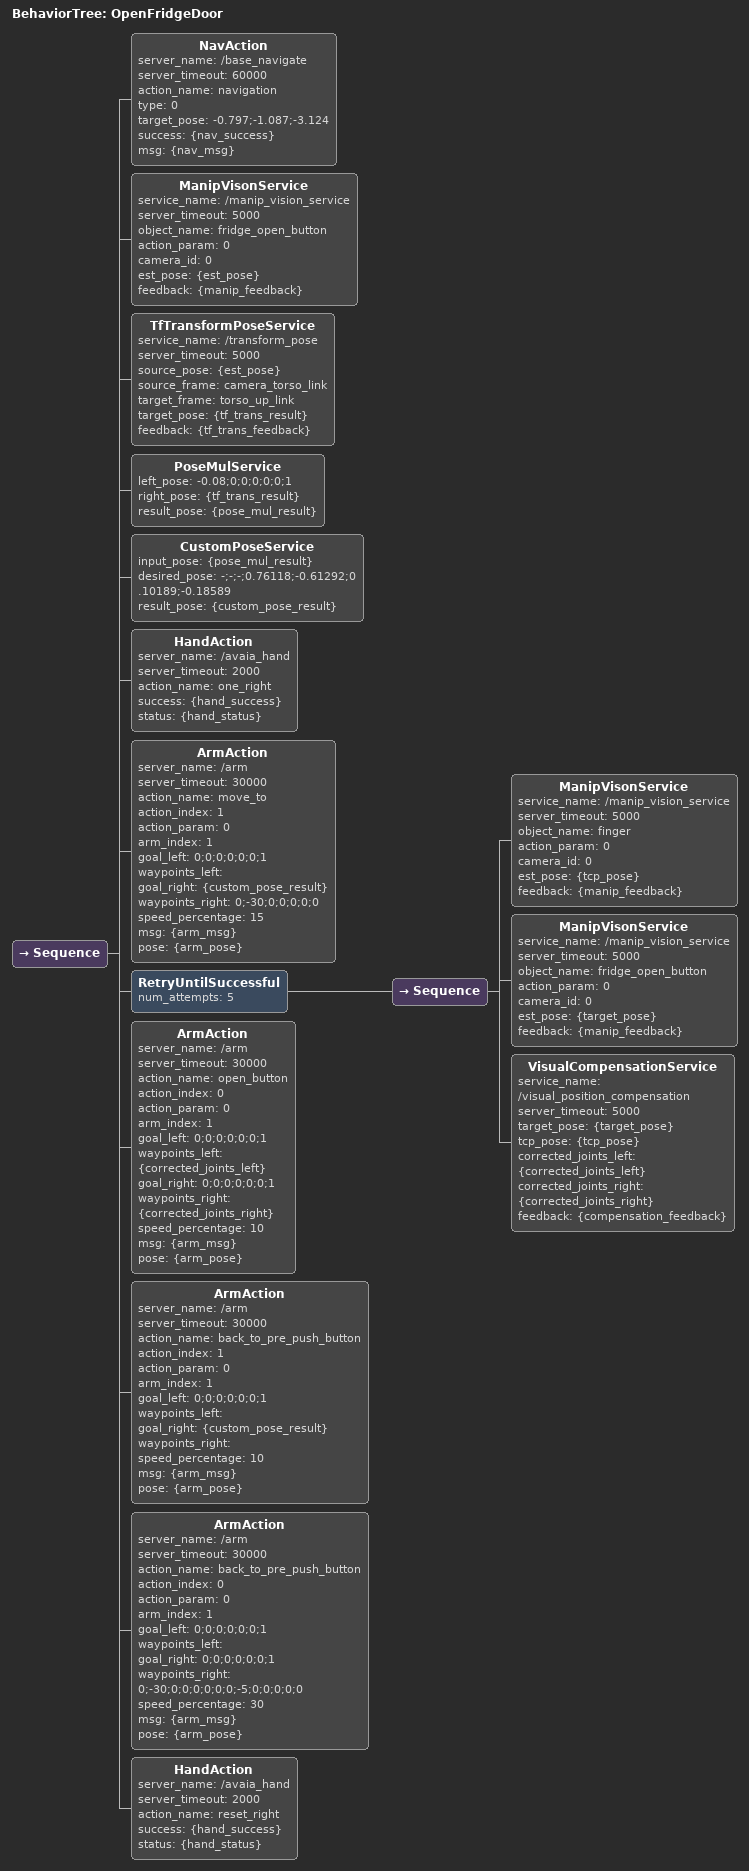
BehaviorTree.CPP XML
<?xml version="1.0" encoding="UTF-8"?>
<root BTCPP_format="4"
      main_tree_to_execute="OpenFridgeDoor">
  <BehaviorTree ID="OpenFridgeDoor">
    <Sequence>
      <NavAction server_name="/base_navigate"
                 server_timeout="60000"
                 action_name="navigation"
                 type="0"
                 target_pose="-0.797;-1.087;-3.124"
                 success="{nav_success}"
                 msg="{nav_msg}"/>
      <ManipVisonService service_name="/manip_vision_service"
                          server_timeout="5000"
                          object_name="fridge_open_button"
                          action_param="0"
                          camera_id="0"
                          est_pose="{est_pose}"
                          feedback="{manip_feedback}"/>
      <TfTransformPoseService service_name="/transform_pose"
                              server_timeout="5000"
                              source_pose="{est_pose}"
                              source_frame="camera_torso_link"
                              target_frame="torso_up_link"
                              target_pose="{tf_trans_result}"
                              feedback="{tf_trans_feedback}"/>
      <PoseMulService left_pose="-0.08;0;0;0;0;0;1"
                      right_pose="{tf_trans_result}"
                      result_pose="{pose_mul_result}"/>
      <CustomPoseService input_pose="{pose_mul_result}"
                         desired_pose="-;-;-;0.76118;-0.61292;0.10189;-0.18589"
                         result_pose="{custom_pose_result}"/>
      <HandAction server_name="/avaia_hand"
                  server_timeout="2000"
                  action_name="one_right"
                  success="{hand_success}"
                  status="{hand_status}"/>
      <ArmAction server_name="/arm"
                 server_timeout="30000"
                 action_name="move_to"
                 action_index="1"
                 action_param="0"
                 arm_index="1"
                 goal_left="0;0;0;0;0;0;1"
                 waypoints_left=""
                 goal_right="{custom_pose_result}"
                 waypoints_right="0;-30;0;0;0;0;0"
                 speed_percentage="15"
                 msg="{arm_msg}"
                 pose="{arm_pose}"/>
      <RetryUntilSuccessful num_attempts="5">
        <Sequence>
          <ManipVisonService service_name="/manip_vision_service"
                              server_timeout="5000"
                              object_name="finger"
                              action_param="0"
                              camera_id="0"
                              est_pose="{tcp_pose}"
                              feedback="{manip_feedback}"/>
          <ManipVisonService service_name="/manip_vision_service"
                              server_timeout="5000"
                              object_name="fridge_open_button"
                              action_param="0"
                              camera_id="0"
                              est_pose="{target_pose}"
                              feedback="{manip_feedback}"/>
          <VisualCompensationService service_name="/visual_position_compensation"
                                      server_timeout="5000"
                                      target_pose="{target_pose}"
                                      tcp_pose="{tcp_pose}"
                                      corrected_joints_left="{corrected_joints_left}"
                                      corrected_joints_right="{corrected_joints_right}"
                                      feedback="{compensation_feedback}"/>
        </Sequence>
      </RetryUntilSuccessful>
      <ArmAction server_name="/arm"
                 server_timeout="30000"
                 action_name="open_button"
                 action_index="0"
                 action_param="0"
                 arm_index="1"
                 goal_left="0;0;0;0;0;0;1"
                 waypoints_left="{corrected_joints_left}"
                 goal_right="0;0;0;0;0;0;1"
                 waypoints_right="{corrected_joints_right}"
                 speed_percentage="10"
                 msg="{arm_msg}"
                 pose="{arm_pose}"/>
      <ArmAction server_name="/arm"
                 server_timeout="30000"
                 action_name="back_to_pre_push_button"
                 action_index="1"
                 action_param="0"
                 arm_index="1"
                 goal_left="0;0;0;0;0;0;1"
                 waypoints_left=""
                 goal_right="{custom_pose_result}"
                 waypoints_right=""
                 speed_percentage="10"
                 msg="{arm_msg}"
                 pose="{arm_pose}"/>
      <ArmAction server_name="/arm"
                 server_timeout="30000"
                 action_name="back_to_pre_push_button"
                 action_index="0"
                 action_param="0"
                 arm_index="1"
                 goal_left="0;0;0;0;0;0;1"
                 waypoints_left=""
                 goal_right="0;0;0;0;0;0;1"
                 waypoints_right="0;-30;0;0;0;0;0;0;-5;0;0;0;0;0"
                 speed_percentage="30"
                 msg="{arm_msg}"
                 pose="{arm_pose}"/>
      <HandAction server_name="/avaia_hand"
                  server_timeout="2000"
                  action_name="reset_right"
                  success="{hand_success}"
                  status="{hand_status}"/>
    </Sequence>
  </BehaviorTree>
</root>
